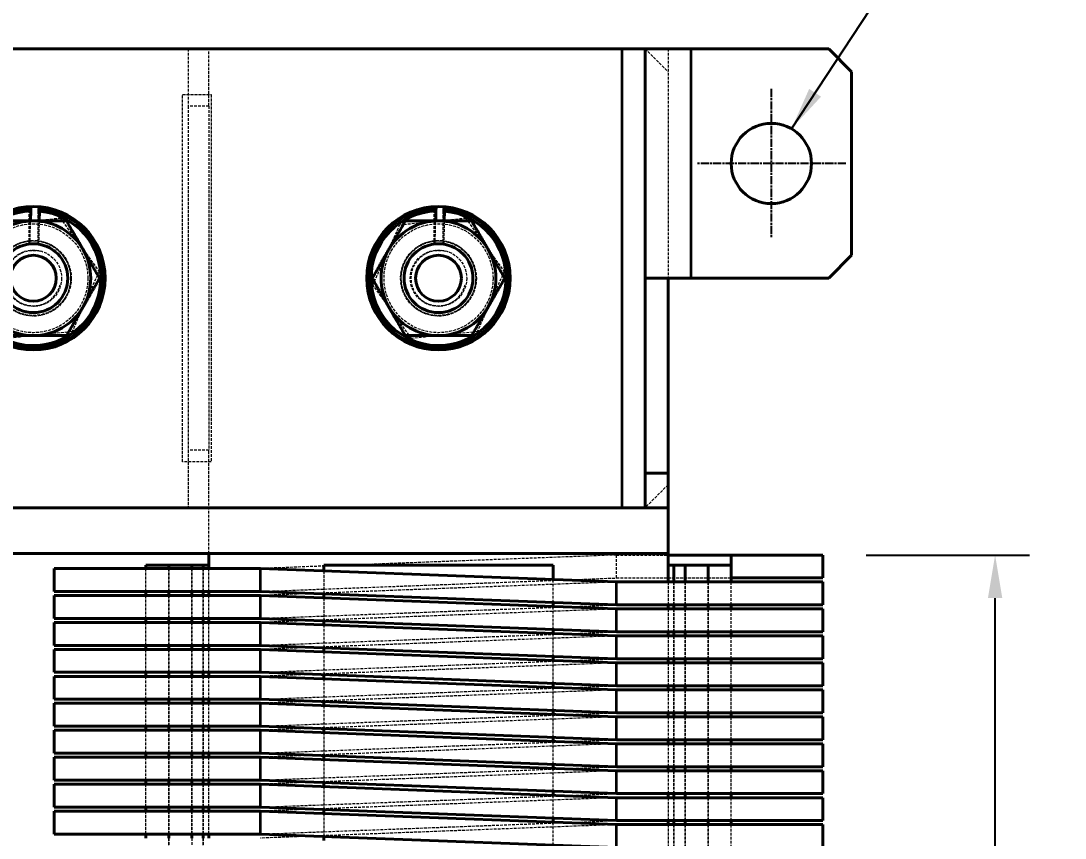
# Model space of a CAD drawing. Header units: millimetres. Extents: x 0 to 630, y 0 to 446.
# Drawn here: x 215.1 to 306, y 214.6 to 285.9 of the extents above; entities that cross this region are included whole.
import ezdxf

# ---------------------------------------------------------------- set-up
doc = ezdxf.new("R2010")
doc.units = ezdxf.units.MM
doc.header["$LTSCALE"] = 1.5
doc.linetypes.add('CHAIN', pattern=[0.7087, 0.4724, -0.0591, 0.1181, -0.0591])
doc.linetypes.add('DASHED', pattern=[0.2067, 0.1654, -0.0413])
for name, color, linetype, lineweight, true_color in [('가려진 것(ISO)', 2, 'DASHED', 18, 0xffff00), ('가려진 좁은 것(ISO)', 2, 'DASHED', 18, 0xffff00), ('가시적인 것(ISO)', 3, 'Continuous', 40, 0x00ff00), ('가시적인 좁은 것(ISO)', 3, 'Continuous', 35, 0x00ff00), ('기호(ISO)', 5, 'Continuous', 25, 0x0000ff), ('중심 표식(ISO)', 1, 'Continuous', 25, 0xff0000), ('치수(ISO)', 2, 'Continuous', 25, 0xffff00)]:
    doc.layers.add(name, color=color, linetype=linetype, lineweight=lineweight, true_color=true_color)
doc.styles.add('치수 텍스트_PSTEK_POSCO', font='isocp.shx')
doc.dimstyles.new('치수_PSTEK_POSCO', dxfattribs={"dimscale": 1.5, "dimtxt": 3.5, "dimasz": 2.5, "dimexe": 2, "dimexo": 2.5, "dimgap": 1, "dimtad": 1, "dimrnd": 1e-08, "dimdsep": 46, "dimtxsty": '치수 텍스트_PSTEK_POSCO', "dimcen": 0.09, "dimdle": 10, "dimclrd": 7, "dimclre": 7, "dimclrt": 2, "dimadec": 1, "dimazin": 2, "dimtfac": 1, "dimtmove": 0, "dimatfit": 3, "dimfxl": 1, "dimtolj": 1, "dimlwd": -1, "dimlwe": -1, "dimarcsym": 0})
doc.dimstyles.new('치수_PSTEK_POSCO$7', dxfattribs={"dimscale": 1.5, "dimtxt": 3.5, "dimasz": 2.5, "dimexe": 2, "dimexo": 2.5, "dimgap": 1, "dimtad": 1, "dimrnd": 1e-08, "dimdsep": 46, "dimtxsty": '치수 텍스트_PSTEK_POSCO', "dimcen": 0.09, "dimdle": 10, "dimclrd": 7, "dimclre": 7, "dimclrt": 2, "dimadec": 1, "dimazin": 2, "dimtfac": 1, "dimtmove": 0, "dimatfit": 3, "dimfxl": 1, "dimtolj": 1, "dimlwd": -1, "dimlwe": -1, "dimarcsym": 0})

# ---------------------------------------------------------------- blocks, each defined once
blk = doc.blocks.new('*D40')
at = {"layer": 'Defpoints', "color": 0, "transparency": 16777216}
for p in [(284.949, 239.319), (299.949, 239.319), (225.949, 137.444)]:
    blk.add_point(p, dxfattribs=at)
at = {"layer": '치수(ISO)', "color": 7, "transparency": 16777216}
for p, q in [((288.699, 239.319), (302.949, 239.319)), ((299.949, 141.194), (299.949, 235.569)), ((229.699, 137.444), (302.949, 137.444))]:
    blk.add_line(p, q, dxfattribs=at)
for points in [[(299.324, 235.569), (300.574, 235.569), (299.949, 239.319)], [(299.324, 141.194), (300.574, 141.194), (299.949, 137.444)]]:
    blk.add_solid(points, dxfattribs=at)
at = {"layer": '치수(ISO)', "color": 2, "transparency": 16777216, "insert": (295.824, 180.244), "char_height": 5.25, "attachment_point": 4, "rotation": 90, "style": '치수 텍스트_PSTEK_POSCO'}
blk.add_mtext('\\A1;101.88', dxfattribs=at)

msp = doc.modelspace()

# ---------------------------------------------------------------- linework, layer by layer
at = {"layer": '가려진 것(ISO)'}
for p, q in [((229.649, 283.444), (229.649, 278.444)), ((231.449, 278.444), (231.449, 283.444)), ((215.778, 269.307), (215.778, 269.532)), ((216.528, 269.532), (216.528, 269.306)), ((251.078, 269.307), (251.078, 269.532)), ((251.828, 269.532), (251.828, 269.306)), ((212.776, 268.1), (218.496, 268.693)), ((215.776, 266.697), (215.778, 269.307)), ((215.859, 266.706), (215.905, 268.444)), ((216.528, 269.306), (216.526, 266.697)), ((216.655, 268.444), (216.609, 266.686)), ((218.496, 268.693), (221.869, 264.036)), ((248.076, 268.1), (253.796, 268.693)), ((251.076, 266.697), (251.078, 269.307)), ((251.159, 266.706), (251.205, 268.444)), ((251.828, 269.306), (251.826, 266.697)), ((251.955, 268.444), (251.909, 266.686)), ((253.796, 268.693), (257.169, 264.036)), ((245.73, 262.851), (248.076, 268.1)), ((221.869, 264.036), (219.522, 258.787)), ((257.169, 264.036), (254.822, 258.787)), ((249.103, 258.194), (245.73, 262.851)), ((219.522, 258.787), (213.803, 258.194)), ((254.822, 258.787), (249.103, 258.194)), ((229.649, 248.444), (229.649, 243.444)), ((231.449, 239.444), (231.449, 248.444)), ((227.949, 238.144), (227.949, 236.144)), ((227.949, 236.144), (227.949, 238.144)), ((229.949, 238.144), (229.949, 236.144)), ((229.949, 236.144), (229.949, 238.144)), ((230.949, 238.144), (230.949, 236.144)), ((230.949, 236.144), (230.949, 238.144)), ((231.449, 236.144), (231.449, 238.144)), ((241.449, 237.935), (241.449, 235.935)), ((261.449, 235.177), (261.449, 237.177)), ((271.449, 236.969), (271.449, 234.969)), ((271.949, 234.969), (271.949, 236.969)), ((271.949, 236.969), (271.949, 234.969)), ((272.949, 234.969), (272.949, 236.969)), ((272.949, 236.969), (272.949, 234.969)), ((274.949, 236.969), (274.949, 234.969)), ((274.949, 234.969), (274.949, 236.969)), ((227.949, 235.794), (227.949, 233.794)), ((227.949, 233.794), (227.949, 235.794)), ((229.949, 235.794), (229.949, 233.794)), ((229.949, 233.794), (229.949, 235.794)), ((230.949, 235.794), (230.949, 233.794)), ((230.949, 233.794), (230.949, 235.794)), ((231.449, 233.794), (231.449, 235.794)), ((241.449, 235.585), (241.449, 233.585)), ((261.449, 232.827), (261.449, 234.827)), ((271.449, 234.619), (271.449, 232.619)), ((271.949, 232.619), (271.949, 234.619)), ((271.949, 234.619), (271.949, 232.619)), ((272.949, 232.619), (272.949, 234.619)), ((272.949, 234.619), (272.949, 232.619)), ((274.949, 234.619), (274.949, 232.619)), ((274.949, 232.619), (274.949, 234.619)), ((227.949, 233.444), (227.949, 231.444)), ((227.949, 231.444), (227.949, 233.444)), ((229.949, 233.444), (229.949, 231.444)), ((229.949, 231.444), (229.949, 233.444)), ((230.949, 233.444), (230.949, 231.444)), ((230.949, 231.444), (230.949, 233.444)), ((231.449, 231.444), (231.449, 233.444)), ((241.449, 233.235), (241.449, 231.235)), ((261.449, 230.477), (261.449, 232.477)), ((271.449, 232.269), (271.449, 230.269)), ((271.949, 230.269), (271.949, 232.269)), ((271.949, 232.269), (271.949, 230.269)), ((272.949, 230.269), (272.949, 232.269)), ((272.949, 232.269), (272.949, 230.269)), ((274.949, 232.269), (274.949, 230.269)), ((274.949, 230.269), (274.949, 232.269)), ((227.949, 231.094), (227.949, 229.094)), ((227.949, 229.094), (227.949, 231.094)), ((229.949, 231.094), (229.949, 229.094)), ((229.949, 229.094), (229.949, 231.094)), ((230.949, 231.094), (230.949, 229.094)), ((230.949, 229.094), (230.949, 231.094)), ((231.449, 229.094), (231.449, 231.094)), ((241.449, 230.885), (241.449, 228.885)), ((261.449, 228.127), (261.449, 230.127)), ((271.449, 229.919), (271.449, 227.919)), ((271.949, 227.919), (271.949, 229.919)), ((271.949, 229.919), (271.949, 227.919)), ((272.949, 227.919), (272.949, 229.919)), ((272.949, 229.919), (272.949, 227.919)), ((274.949, 229.919), (274.949, 227.919)), ((274.949, 227.919), (274.949, 229.919)), ((227.949, 228.744), (227.949, 226.744)), ((227.949, 226.744), (227.949, 228.744)), ((229.949, 228.744), (229.949, 226.744)), ((229.949, 226.744), (229.949, 228.744)), ((230.949, 228.744), (230.949, 226.744)), ((230.949, 226.744), (230.949, 228.744)), ((231.449, 226.744), (231.449, 228.744)), ((241.449, 228.535), (241.449, 226.535)), ((261.449, 225.777), (261.449, 227.777)), ((271.449, 227.569), (271.449, 225.569)), ((271.949, 225.569), (271.949, 227.569)), ((271.949, 227.569), (271.949, 225.569)), ((272.949, 225.569), (272.949, 227.569)), ((272.949, 227.569), (272.949, 225.569)), ((274.949, 227.569), (274.949, 225.569)), ((274.949, 225.569), (274.949, 227.569)), ((227.949, 226.394), (227.949, 224.394)), ((227.949, 224.394), (227.949, 226.394)), ((229.949, 226.394), (229.949, 224.394)), ((229.949, 224.394), (229.949, 226.394)), ((230.949, 226.394), (230.949, 224.394)), ((230.949, 224.394), (230.949, 226.394)), ((231.449, 224.394), (231.449, 226.394)), ((241.449, 226.185), (241.449, 224.185)), ((261.449, 223.427), (261.449, 225.427)), ((271.449, 225.219), (271.449, 223.219)), ((271.949, 223.219), (271.949, 225.219)), ((271.949, 225.219), (271.949, 223.219)), ((272.949, 223.219), (272.949, 225.219)), ((272.949, 225.219), (272.949, 223.219)), ((274.949, 225.219), (274.949, 223.219)), ((274.949, 223.219), (274.949, 225.219)), ((227.949, 224.044), (227.949, 222.044)), ((227.949, 222.044), (227.949, 224.044)), ((229.949, 224.044), (229.949, 222.044)), ((229.949, 222.044), (229.949, 224.044)), ((230.949, 224.044), (230.949, 222.044)), ((230.949, 222.044), (230.949, 224.044)), ((231.449, 222.044), (231.449, 224.044)), ((241.449, 223.835), (241.449, 221.835)), ((261.449, 221.077), (261.449, 223.077)), ((271.449, 222.869), (271.449, 220.869)), ((271.949, 220.869), (271.949, 222.869)), ((271.949, 222.869), (271.949, 220.869)), ((272.949, 220.869), (272.949, 222.869)), ((272.949, 222.869), (272.949, 220.869)), ((274.949, 222.869), (274.949, 220.869)), ((274.949, 220.869), (274.949, 222.869)), ((227.949, 221.694), (227.949, 219.694)), ((227.949, 219.694), (227.949, 221.694)), ((229.949, 221.694), (229.949, 219.694)), ((229.949, 219.694), (229.949, 221.694)), ((230.949, 221.694), (230.949, 219.694)), ((230.949, 219.694), (230.949, 221.694)), ((231.449, 219.694), (231.449, 221.694)), ((241.449, 221.485), (241.449, 219.485)), ((261.449, 218.727), (261.449, 220.727)), ((271.449, 220.519), (271.449, 218.519)), ((271.949, 218.519), (271.949, 220.519)), ((271.949, 220.519), (271.949, 218.519)), ((272.949, 218.519), (272.949, 220.519)), ((272.949, 220.519), (272.949, 218.519)), ((274.949, 220.519), (274.949, 218.519)), ((274.949, 218.519), (274.949, 220.519)), ((227.949, 219.344), (227.949, 217.344)), ((227.949, 217.344), (227.949, 219.344)), ((229.949, 219.344), (229.949, 217.344)), ((229.949, 217.344), (229.949, 219.344)), ((230.949, 219.344), (230.949, 217.344)), ((230.949, 217.344), (230.949, 219.344)), ((231.449, 217.344), (231.449, 219.344)), ((241.449, 219.135), (241.449, 217.135)), ((261.449, 216.377), (261.449, 218.377)), ((271.449, 218.169), (271.449, 216.169)), ((271.949, 216.169), (271.949, 218.169)), ((271.949, 218.169), (271.949, 216.169)), ((272.949, 216.169), (272.949, 218.169)), ((272.949, 218.169), (272.949, 216.169)), ((274.949, 218.169), (274.949, 216.169)), ((274.949, 216.169), (274.949, 218.169)), ((227.949, 216.994), (227.949, 214.994)), ((227.949, 214.994), (227.949, 216.994)), ((229.949, 216.994), (229.949, 214.994)), ((229.949, 214.994), (229.949, 216.994)), ((230.949, 216.994), (230.949, 214.994)), ((230.949, 214.994), (230.949, 216.994)), ((231.449, 214.994), (231.449, 216.994)), ((241.449, 216.785), (241.449, 214.785)), ((261.449, 214.027), (261.449, 216.027)), ((271.449, 215.819), (271.449, 213.819)), ((271.949, 213.819), (271.949, 215.819)), ((271.949, 215.819), (271.949, 213.819)), ((272.949, 213.819), (272.949, 215.819)), ((272.949, 215.819), (272.949, 213.819)), ((274.949, 215.819), (274.949, 213.819)), ((274.949, 213.819), (274.949, 215.819)), ((227.949, 214.644), (227.949, 212.644)), ((227.949, 212.644), (227.949, 214.644)), ((229.949, 214.644), (229.949, 212.644)), ((230.949, 214.644), (230.949, 212.644)), ((230.949, 212.644), (230.949, 214.644))]:
    msp.add_line(p, q, dxfattribs=at)
at = {"layer": '가려진 것(ISO)', "color": 5, "true_color": 0x0000ff}
for p, q in [((269.449, 283.444), (271.449, 281.444)), ((271.449, 283.444), (271.449, 263.444)), ((271.449, 245.444), (269.449, 243.444))]:
    msp.add_line(p, q, dxfattribs=at)
at = {"layer": '가려진 것(ISO)', "color": 4, "true_color": 0x00ffff}
for p, q in [((229.149, 279.444), (231.649, 279.444)), ((229.149, 247.444), (229.149, 279.444)), ((231.649, 279.444), (231.649, 247.444)), ((229.649, 278.444), (229.649, 248.444)), ((231.449, 278.444), (229.649, 278.444)), ((231.449, 278.444), (231.449, 248.444)), ((231.449, 248.444), (229.649, 248.444)), ((231.649, 247.444), (229.149, 247.444))]:
    msp.add_line(p, q, dxfattribs=at)
at = {"layer": '가려진 것(ISO)', "color": 1, "true_color": 0xff0000}
for p, q in [((266.949, 239.319), (235.949, 238.144)), ((266.949, 239.319), (271.449, 239.319)), ((225.949, 236.144), (225.949, 238.144)), ((235.949, 236.144), (266.949, 237.319)), ((266.949, 236.969), (235.949, 235.794)), ((266.949, 237.319), (276.949, 237.319)), ((276.949, 234.969), (276.949, 236.969)), ((225.949, 233.794), (225.949, 235.794)), ((235.949, 233.794), (266.949, 234.969)), ((266.949, 234.619), (235.949, 233.444)), ((276.949, 232.619), (276.949, 234.619)), ((225.949, 231.444), (225.949, 233.444)), ((235.949, 231.444), (266.949, 232.619)), ((266.949, 232.269), (235.949, 231.094)), ((276.949, 230.269), (276.949, 232.269)), ((225.949, 229.094), (225.949, 231.094)), ((235.949, 229.094), (266.949, 230.269)), ((266.949, 229.919), (235.949, 228.744)), ((276.949, 227.919), (276.949, 229.919)), ((225.949, 226.744), (225.949, 228.744)), ((235.949, 226.744), (266.949, 227.919)), ((266.949, 227.569), (235.949, 226.394)), ((276.949, 225.569), (276.949, 227.569)), ((225.949, 224.394), (225.949, 226.394)), ((235.949, 224.394), (266.949, 225.569)), ((266.949, 225.219), (235.949, 224.044)), ((276.949, 223.219), (276.949, 225.219)), ((225.949, 222.044), (225.949, 224.044)), ((235.949, 222.044), (266.949, 223.219)), ((266.949, 222.869), (235.949, 221.694)), ((276.949, 220.869), (276.949, 222.869)), ((225.949, 219.694), (225.949, 221.694)), ((235.949, 219.694), (266.949, 220.869)), ((266.949, 220.519), (235.949, 219.344)), ((276.949, 218.519), (276.949, 220.519)), ((225.949, 217.344), (225.949, 219.344)), ((235.949, 217.344), (266.949, 218.519)), ((266.949, 218.169), (235.949, 216.994)), ((276.949, 216.169), (276.949, 218.169)), ((225.949, 214.994), (225.949, 216.994)), ((235.949, 214.994), (266.949, 216.169)), ((266.949, 215.819), (235.949, 214.644)), ((276.949, 213.819), (276.949, 215.819))]:
    msp.add_line(p, q, dxfattribs=at)
at = {"layer": '가려진 것(ISO)'}
for centre, radius in [((216.149, 263.444), 4.75), ((251.449, 263.444), 4.75), ((216.149, 263.444), 3.3), ((216.149, 263.444), 3.25), ((251.449, 263.444), 3.3), ((251.449, 263.444), 3.25), ((216.149, 263.444), 3), ((216.149, 263.444), 2.458), ((251.449, 263.444), 3), ((251.449, 263.444), 2.458)]:
    msp.add_circle(centre, radius, dxfattribs=at)
for centre, radius, start, end in [((216.149, 263.444), 6.1, 84.97767, 86.44117), ((251.449, 263.444), 6.1, 84.97767, 86.44117), ((216.149, 263.444), 5.875, 84.84251, 86.30601), ((251.449, 263.444), 5.875, 84.84251, 86.30601), ((216.149, 263.444), 3.275, 95.07718, 81.92717), ((216.149, 263.444), 3.275, 81.92717, 83.39067), ((251.449, 263.444), 3.275, 95.07718, 81.92717), ((251.449, 263.444), 3.275, 81.92717, 83.39067), ((216.149, 263.444), 3.05, 95.56461, 81.43974), ((216.149, 263.444), 2.401, 75.91441, 345.91441), ((216.149, 263.444), 3.05, 81.43974, 82.90324), ((251.449, 263.444), 3.05, 95.56461, 81.43974), ((251.449, 263.444), 2.401, 75.91441, 345.91441), ((251.449, 263.444), 3.05, 81.43974, 82.90324)]:
    msp.add_arc(centre, radius, start, end, dxfattribs=at)
for points, weights in [([(215.776, 266.471), (215.776, 266.58), (215.776, 266.697)], [1, 1.00064237711, 1]), ([(215.853, 266.479), (215.856, 266.588), (215.859, 266.706)], [1, 1.00064237701, 1]), ([(216.526, 266.697), (216.526, 266.579), (216.526, 266.47)], [1, 1.00064237711, 1]), ([(216.609, 266.686), (216.606, 266.569), (216.603, 266.46)], [1, 1.00064237701, 1]), ([(251.076, 266.471), (251.076, 266.58), (251.076, 266.697)], [1, 1.00064237711, 1]), ([(251.153, 266.479), (251.156, 266.588), (251.159, 266.706)], [1, 1.00064237701, 1]), ([(251.826, 266.697), (251.826, 266.579), (251.826, 266.47)], [1, 1.00064237711, 1]), ([(251.909, 266.686), (251.906, 266.569), (251.903, 266.46)], [1, 1.00064237701, 1])]:
    msp.add_rational_spline(points, weights, degree=2, dxfattribs=at)
at = {"layer": '가려진 좁은 것(ISO)', "color": 1, "true_color": 0xff0000}
msp.add_line((266.949, 237.319), (266.949, 239.319), dxfattribs=at)
at = {"layer": '가시적인 것(ISO)', "color": 5, "true_color": 0x0000ff}
for p, q in [((164.849, 283.444), (267.449, 283.444)), ((269.449, 283.444), (267.449, 283.444)), ((273.449, 283.444), (269.449, 283.444)), ((269.449, 263.444), (269.449, 283.444)), ((273.449, 283.444), (285.449, 283.444)), ((285.449, 283.444), (287.449, 281.444)), ((287.449, 281.444), (287.449, 265.444)), ((287.449, 265.444), (285.449, 263.444)), ((273.449, 263.444), (269.449, 263.444)), ((269.449, 246.444), (269.449, 263.444)), ((271.449, 263.444), (271.449, 246.444)), ((273.449, 263.444), (285.449, 263.444)), ((269.449, 246.444), (269.449, 243.444)), ((271.449, 246.444), (269.449, 246.444)), ((271.449, 243.444), (271.449, 246.444)), ((267.449, 243.444), (164.849, 243.444)), ((269.449, 243.444), (267.449, 243.444)), ((269.449, 243.444), (271.449, 243.444))]:
    msp.add_line(p, q, dxfattribs=at)
at = {"layer": '가시적인 것(ISO)'}
for p, q in [((215.928, 269.314), (215.934, 269.54)), ((216.683, 269.52), (216.677, 269.295)), ((251.228, 269.314), (251.234, 269.54)), ((251.983, 269.52), (251.977, 269.295)), ((215.905, 268.444), (215.928, 269.314)), ((216.677, 269.295), (216.655, 268.444)), ((251.205, 268.444), (251.228, 269.314)), ((251.977, 269.295), (251.955, 268.444)), ((231.449, 238.144), (231.449, 239.444)), ((271.449, 239.444), (271.449, 236.969)), ((225.949, 238.144), (225.949, 238.444)), ((225.949, 238.444), (227.949, 238.444)), ((227.949, 238.444), (227.949, 238.144)), ((227.949, 238.144), (227.949, 238.444)), ((227.949, 238.444), (229.949, 238.444)), ((229.949, 238.444), (229.949, 238.144)), ((229.949, 238.144), (229.949, 238.444)), ((229.949, 238.444), (230.949, 238.444)), ((230.949, 238.444), (230.949, 238.144)), ((230.949, 238.144), (230.949, 238.444)), ((230.949, 238.444), (231.449, 238.444)), ((261.449, 238.444), (241.449, 238.444)), ((241.449, 238.444), (241.449, 237.935)), ((261.449, 237.177), (261.449, 238.444)), ((271.949, 238.444), (271.449, 238.444)), ((272.949, 238.444), (271.949, 238.444)), ((271.949, 236.969), (271.949, 238.444)), ((271.949, 238.444), (271.949, 236.969)), ((274.949, 238.444), (272.949, 238.444)), ((272.949, 236.969), (272.949, 238.444)), ((272.949, 238.444), (272.949, 236.969)), ((274.949, 238.444), (274.949, 236.969)), ((276.949, 238.444), (274.949, 238.444)), ((274.949, 236.969), (274.949, 238.444)), ((276.949, 237.319), (276.949, 236.969)), ((225.949, 235.794), (225.949, 236.144)), ((227.949, 236.144), (227.949, 235.794)), ((227.949, 235.794), (227.949, 236.144)), ((229.949, 236.144), (229.949, 235.794)), ((229.949, 235.794), (229.949, 236.144)), ((230.949, 236.144), (230.949, 235.794)), ((230.949, 235.794), (230.949, 236.144)), ((231.449, 235.794), (231.449, 236.144)), ((241.449, 235.935), (241.449, 235.585)), ((261.449, 234.827), (261.449, 235.177)), ((271.449, 234.969), (271.449, 234.619)), ((271.949, 234.619), (271.949, 234.969)), ((271.949, 234.969), (271.949, 234.619)), ((272.949, 234.619), (272.949, 234.969)), ((272.949, 234.969), (272.949, 234.619)), ((274.949, 234.969), (274.949, 234.619)), ((274.949, 234.619), (274.949, 234.969)), ((276.949, 234.969), (276.949, 234.619)), ((225.949, 233.444), (225.949, 233.794)), ((227.949, 233.794), (227.949, 233.444)), ((227.949, 233.444), (227.949, 233.794)), ((229.949, 233.794), (229.949, 233.444)), ((229.949, 233.444), (229.949, 233.794)), ((230.949, 233.794), (230.949, 233.444)), ((230.949, 233.444), (230.949, 233.794)), ((231.449, 233.444), (231.449, 233.794)), ((241.449, 233.585), (241.449, 233.235)), ((261.449, 232.477), (261.449, 232.827)), ((271.449, 232.619), (271.449, 232.269)), ((271.949, 232.269), (271.949, 232.619)), ((271.949, 232.619), (271.949, 232.269)), ((272.949, 232.269), (272.949, 232.619)), ((272.949, 232.619), (272.949, 232.269)), ((274.949, 232.619), (274.949, 232.269)), ((274.949, 232.269), (274.949, 232.619)), ((276.949, 232.619), (276.949, 232.269)), ((225.949, 231.094), (225.949, 231.444)), ((227.949, 231.444), (227.949, 231.094)), ((227.949, 231.094), (227.949, 231.444)), ((229.949, 231.444), (229.949, 231.094)), ((229.949, 231.094), (229.949, 231.444)), ((230.949, 231.444), (230.949, 231.094)), ((230.949, 231.094), (230.949, 231.444)), ((231.449, 231.094), (231.449, 231.444)), ((241.449, 231.235), (241.449, 230.885)), ((261.449, 230.127), (261.449, 230.477)), ((271.449, 230.269), (271.449, 229.919)), ((271.949, 229.919), (271.949, 230.269)), ((271.949, 230.269), (271.949, 229.919)), ((272.949, 229.919), (272.949, 230.269)), ((272.949, 230.269), (272.949, 229.919)), ((274.949, 230.269), (274.949, 229.919)), ((274.949, 229.919), (274.949, 230.269)), ((276.949, 230.269), (276.949, 229.919)), ((225.949, 228.744), (225.949, 229.094)), ((227.949, 229.094), (227.949, 228.744)), ((227.949, 228.744), (227.949, 229.094)), ((229.949, 229.094), (229.949, 228.744)), ((229.949, 228.744), (229.949, 229.094)), ((230.949, 229.094), (230.949, 228.744)), ((230.949, 228.744), (230.949, 229.094)), ((231.449, 228.744), (231.449, 229.094)), ((241.449, 228.885), (241.449, 228.535)), ((261.449, 227.777), (261.449, 228.127)), ((271.449, 227.919), (271.449, 227.569)), ((271.949, 227.569), (271.949, 227.919)), ((271.949, 227.919), (271.949, 227.569)), ((272.949, 227.569), (272.949, 227.919)), ((272.949, 227.919), (272.949, 227.569)), ((274.949, 227.919), (274.949, 227.569)), ((274.949, 227.569), (274.949, 227.919)), ((276.949, 227.919), (276.949, 227.569)), ((225.949, 226.394), (225.949, 226.744)), ((227.949, 226.744), (227.949, 226.394)), ((227.949, 226.394), (227.949, 226.744)), ((229.949, 226.744), (229.949, 226.394)), ((229.949, 226.394), (229.949, 226.744)), ((230.949, 226.744), (230.949, 226.394)), ((230.949, 226.394), (230.949, 226.744)), ((231.449, 226.394), (231.449, 226.744)), ((241.449, 226.535), (241.449, 226.185)), ((261.449, 225.427), (261.449, 225.777)), ((271.449, 225.569), (271.449, 225.219)), ((271.949, 225.219), (271.949, 225.569)), ((271.949, 225.569), (271.949, 225.219)), ((272.949, 225.219), (272.949, 225.569)), ((272.949, 225.569), (272.949, 225.219)), ((274.949, 225.569), (274.949, 225.219)), ((274.949, 225.219), (274.949, 225.569)), ((276.949, 225.569), (276.949, 225.219)), ((225.949, 224.044), (225.949, 224.394)), ((227.949, 224.394), (227.949, 224.044)), ((227.949, 224.044), (227.949, 224.394)), ((229.949, 224.394), (229.949, 224.044)), ((229.949, 224.044), (229.949, 224.394)), ((230.949, 224.394), (230.949, 224.044)), ((230.949, 224.044), (230.949, 224.394)), ((231.449, 224.044), (231.449, 224.394)), ((241.449, 224.185), (241.449, 223.835)), ((261.449, 223.077), (261.449, 223.427)), ((271.449, 223.219), (271.449, 222.869)), ((271.949, 222.869), (271.949, 223.219)), ((271.949, 223.219), (271.949, 222.869)), ((272.949, 222.869), (272.949, 223.219)), ((272.949, 223.219), (272.949, 222.869)), ((274.949, 223.219), (274.949, 222.869)), ((274.949, 222.869), (274.949, 223.219)), ((276.949, 223.219), (276.949, 222.869)), ((225.949, 221.694), (225.949, 222.044)), ((227.949, 222.044), (227.949, 221.694)), ((227.949, 221.694), (227.949, 222.044)), ((229.949, 222.044), (229.949, 221.694)), ((229.949, 221.694), (229.949, 222.044)), ((230.949, 222.044), (230.949, 221.694)), ((230.949, 221.694), (230.949, 222.044)), ((231.449, 221.694), (231.449, 222.044)), ((241.449, 221.835), (241.449, 221.485)), ((261.449, 220.727), (261.449, 221.077)), ((271.449, 220.869), (271.449, 220.519)), ((271.949, 220.519), (271.949, 220.869)), ((271.949, 220.869), (271.949, 220.519)), ((272.949, 220.519), (272.949, 220.869)), ((272.949, 220.869), (272.949, 220.519)), ((274.949, 220.869), (274.949, 220.519)), ((274.949, 220.519), (274.949, 220.869)), ((276.949, 220.869), (276.949, 220.519)), ((225.949, 219.344), (225.949, 219.694)), ((227.949, 219.694), (227.949, 219.344)), ((227.949, 219.344), (227.949, 219.694)), ((229.949, 219.694), (229.949, 219.344)), ((229.949, 219.344), (229.949, 219.694)), ((230.949, 219.694), (230.949, 219.344)), ((230.949, 219.344), (230.949, 219.694)), ((231.449, 219.344), (231.449, 219.694)), ((241.449, 219.485), (241.449, 219.135)), ((261.449, 218.377), (261.449, 218.727)), ((271.449, 218.519), (271.449, 218.169)), ((271.949, 218.169), (271.949, 218.519)), ((271.949, 218.519), (271.949, 218.169)), ((272.949, 218.169), (272.949, 218.519)), ((272.949, 218.519), (272.949, 218.169)), ((274.949, 218.519), (274.949, 218.169)), ((274.949, 218.169), (274.949, 218.519)), ((276.949, 218.519), (276.949, 218.169)), ((225.949, 216.994), (225.949, 217.344)), ((227.949, 217.344), (227.949, 216.994)), ((227.949, 216.994), (227.949, 217.344)), ((229.949, 217.344), (229.949, 216.994)), ((229.949, 216.994), (229.949, 217.344)), ((230.949, 217.344), (230.949, 216.994)), ((230.949, 216.994), (230.949, 217.344)), ((231.449, 216.994), (231.449, 217.344)), ((241.449, 217.135), (241.449, 216.785)), ((261.449, 216.027), (261.449, 216.377)), ((271.449, 216.169), (271.449, 215.819)), ((271.949, 215.819), (271.949, 216.169)), ((271.949, 216.169), (271.949, 215.819)), ((272.949, 215.819), (272.949, 216.169)), ((272.949, 216.169), (272.949, 215.819)), ((274.949, 216.169), (274.949, 215.819)), ((274.949, 215.819), (274.949, 216.169)), ((276.949, 216.169), (276.949, 215.819)), ((225.949, 214.644), (225.949, 214.994)), ((227.949, 214.994), (227.949, 214.644)), ((227.949, 214.644), (227.949, 214.994)), ((229.949, 214.994), (229.949, 214.644)), ((229.949, 214.644), (229.949, 214.994)), ((230.949, 214.994), (230.949, 214.644)), ((230.949, 214.644), (230.949, 214.994)), ((231.449, 214.644), (231.449, 214.994)), ((241.449, 214.785), (241.449, 214.435))]:
    msp.add_line(p, q, dxfattribs=at)
at = {"layer": '가시적인 것(ISO)', "color": 4, "true_color": 0x00ffff}
for p, q in [((271.449, 239.444), (271.449, 243.444)), ((160.849, 239.444), (271.449, 239.444))]:
    msp.add_line(p, q, dxfattribs=at)
at = {"layer": '가시적인 것(ISO)', "color": 1, "true_color": 0xff0000}
for p, q in [((271.449, 239.319), (276.949, 239.319)), ((284.949, 239.319), (276.949, 239.319)), ((276.949, 239.319), (276.949, 237.319)), ((284.949, 237.319), (284.949, 239.319)), ((217.949, 236.144), (217.949, 238.144)), ((217.949, 238.144), (235.949, 238.144)), ((266.949, 236.969), (235.949, 238.144)), ((266.949, 236.969), (284.949, 236.969)), ((276.949, 237.319), (284.949, 237.319)), ((284.949, 234.969), (284.949, 236.969)), ((235.949, 236.144), (217.949, 236.144)), ((217.949, 233.794), (217.949, 235.794)), ((217.949, 235.794), (235.949, 235.794)), ((235.949, 236.144), (266.949, 234.969)), ((266.949, 234.619), (235.949, 235.794)), ((284.949, 234.969), (266.949, 234.969)), ((266.949, 234.619), (284.949, 234.619)), ((284.949, 232.619), (284.949, 234.619)), ((235.949, 233.794), (217.949, 233.794)), ((217.949, 231.444), (217.949, 233.444)), ((217.949, 233.444), (235.949, 233.444)), ((235.949, 233.794), (266.949, 232.619)), ((266.949, 232.269), (235.949, 233.444)), ((284.949, 232.619), (266.949, 232.619)), ((266.949, 232.269), (284.949, 232.269)), ((284.949, 230.269), (284.949, 232.269)), ((235.949, 231.444), (217.949, 231.444)), ((235.949, 231.444), (266.949, 230.269)), ((217.949, 229.094), (217.949, 231.094)), ((217.949, 231.094), (235.949, 231.094)), ((266.949, 229.919), (235.949, 231.094)), ((284.949, 230.269), (266.949, 230.269)), ((266.949, 229.919), (284.949, 229.919)), ((284.949, 227.919), (284.949, 229.919)), ((235.949, 229.094), (217.949, 229.094)), ((217.949, 226.744), (217.949, 228.744)), ((217.949, 228.744), (235.949, 228.744)), ((235.949, 229.094), (266.949, 227.919)), ((266.949, 227.569), (235.949, 228.744)), ((284.949, 227.919), (266.949, 227.919)), ((266.949, 227.569), (284.949, 227.569)), ((284.949, 225.569), (284.949, 227.569)), ((235.949, 226.744), (217.949, 226.744)), ((235.949, 226.744), (266.949, 225.569)), ((217.949, 224.394), (217.949, 226.394)), ((217.949, 226.394), (235.949, 226.394)), ((266.949, 225.219), (235.949, 226.394)), ((284.949, 225.569), (266.949, 225.569)), ((266.949, 225.219), (284.949, 225.219)), ((284.949, 223.219), (284.949, 225.219)), ((235.949, 224.394), (217.949, 224.394)), ((217.949, 222.044), (217.949, 224.044)), ((217.949, 224.044), (235.949, 224.044)), ((235.949, 224.394), (266.949, 223.219)), ((266.949, 222.869), (235.949, 224.044)), ((284.949, 223.219), (266.949, 223.219)), ((235.949, 222.044), (217.949, 222.044)), ((235.949, 222.044), (266.949, 220.869)), ((266.949, 222.869), (284.949, 222.869)), ((284.949, 220.869), (284.949, 222.869)), ((217.949, 219.694), (217.949, 221.694)), ((217.949, 221.694), (235.949, 221.694)), ((266.949, 220.519), (235.949, 221.694)), ((284.949, 220.869), (266.949, 220.869)), ((266.949, 220.519), (284.949, 220.519)), ((284.949, 218.519), (284.949, 220.519)), ((235.949, 219.694), (217.949, 219.694)), ((217.949, 217.344), (217.949, 219.344)), ((217.949, 219.344), (235.949, 219.344)), ((235.949, 219.694), (266.949, 218.519)), ((266.949, 218.169), (235.949, 219.344)), ((284.949, 218.519), (266.949, 218.519)), ((266.949, 218.169), (284.949, 218.169)), ((284.949, 216.169), (284.949, 218.169)), ((235.949, 217.344), (217.949, 217.344)), ((217.949, 214.994), (217.949, 216.994)), ((217.949, 216.994), (235.949, 216.994)), ((235.949, 217.344), (266.949, 216.169)), ((266.949, 215.819), (235.949, 216.994)), ((284.949, 216.169), (266.949, 216.169)), ((266.949, 215.819), (284.949, 215.819)), ((284.949, 213.819), (284.949, 215.819)), ((235.949, 214.994), (217.949, 214.994)), ((235.949, 214.994), (266.949, 213.819))]:
    msp.add_line(p, q, dxfattribs=at)
at = {"layer": '가시적인 것(ISO)', "color": 5, "true_color": 0x0000ff}
msp.add_circle((280.449, 273.444), 3.5, dxfattribs=at)
at = {"layer": '가시적인 것(ISO)'}
for centre, radius in [((216.149, 263.444), 6.25), ((251.449, 263.444), 6.25), ((216.149, 263.444), 3), ((251.449, 263.444), 3), ((216.149, 263.444), 2), ((251.449, 263.444), 2)]:
    msp.add_circle(centre, radius, dxfattribs=at)
for centre, radius, start, end in [((216.149, 263.444), 6.1, 92.02668, 84.97767), ((251.449, 263.444), 6.1, 92.02668, 84.97767), ((216.149, 263.444), 5.875, 92.16184, 84.84251), ((216.149, 263.444), 5, 90, 150), ((216.149, 263.444), 5, 30, 90), ((251.449, 263.444), 5.875, 92.16184, 84.84251), ((251.449, 263.444), 5, 90, 150), ((251.449, 263.444), 5, 30, 90), ((216.149, 263.444), 5, 330, 30), ((251.449, 263.444), 5, 150, 210), ((251.449, 263.444), 5, 330, 30), ((216.149, 263.444), 5, 210, 270), ((216.149, 263.444), 5, 270, 330), ((251.449, 263.444), 5, 210, 270), ((251.449, 263.444), 5, 270, 330)]:
    msp.add_arc(centre, radius, start, end, dxfattribs=at)
for points in [[(213.262, 268.444), (214.81, 268.444), (216.149, 268.444)], [(216.149, 268.444), (217.489, 268.444), (219.036, 268.444)], [(219.036, 268.444), (219.81, 267.104), (220.479, 265.944)], [(247.119, 265.944), (247.789, 267.104), (248.562, 268.444)], [(248.562, 268.444), (250.11, 268.444), (251.449, 268.444)], [(251.449, 268.444), (252.789, 268.444), (254.336, 268.444)], [(254.336, 268.444), (255.11, 267.104), (255.779, 265.944)], [(220.479, 265.944), (221.149, 264.783), (221.923, 263.444)], [(245.676, 263.444), (246.449, 264.783), (247.119, 265.944)], [(255.779, 265.944), (256.449, 264.783), (257.223, 263.444)], [(221.923, 263.444), (221.149, 262.104), (220.479, 260.944)], [(247.119, 260.944), (246.449, 262.104), (245.676, 263.444)], [(257.223, 263.444), (256.449, 262.104), (255.779, 260.944)], [(220.479, 260.944), (219.81, 259.783), (219.036, 258.444)], [(248.562, 258.444), (247.789, 259.783), (247.119, 260.944)], [(255.779, 260.944), (255.11, 259.783), (254.336, 258.444)], [(216.149, 258.444), (214.81, 258.444), (213.262, 258.444)], [(219.036, 258.444), (217.489, 258.444), (216.149, 258.444)], [(251.449, 258.444), (250.11, 258.444), (248.562, 258.444)], [(254.336, 258.444), (252.789, 258.444), (251.449, 258.444)]]:
    msp.add_rational_spline(points, [1, 1.0379548493, 1], degree=2, dxfattribs=at)
at = {"layer": '가시적인 좁은 것(ISO)', "color": 5, "true_color": 0x0000ff}
for p, q in [((267.449, 243.444), (267.449, 283.444)), ((273.449, 283.444), (273.449, 263.444))]:
    msp.add_line(p, q, dxfattribs=at)
at = {"layer": '가시적인 좁은 것(ISO)', "color": 1, "true_color": 0xff0000}
for p, q in [((235.949, 236.144), (235.949, 238.144)), ((266.949, 234.969), (266.949, 236.969)), ((235.949, 233.794), (235.949, 235.794)), ((266.949, 232.619), (266.949, 234.619)), ((235.949, 231.444), (235.949, 233.444)), ((266.949, 230.269), (266.949, 232.269)), ((235.949, 229.094), (235.949, 231.094)), ((266.949, 227.919), (266.949, 229.919)), ((235.949, 226.744), (235.949, 228.744)), ((266.949, 225.569), (266.949, 227.569)), ((235.949, 224.394), (235.949, 226.394)), ((266.949, 223.219), (266.949, 225.219)), ((235.949, 222.044), (235.949, 224.044)), ((266.949, 220.869), (266.949, 222.869)), ((235.949, 219.694), (235.949, 221.694)), ((266.949, 218.519), (266.949, 220.519)), ((235.949, 217.344), (235.949, 219.344)), ((266.949, 216.169), (266.949, 218.169)), ((235.949, 214.994), (235.949, 216.994)), ((266.949, 213.819), (266.949, 215.819))]:
    msp.add_line(p, q, dxfattribs=at)
at = {"layer": '중심 표식(ISO)', "linetype": 'CHAIN'}
for p, q in [((280.449, 279.944), (280.449, 266.944)), ((286.949, 273.444), (273.949, 273.444))]:
    msp.add_line(p, q, dxfattribs=at)

# ---------------------------------------------------------------- dimensions: what is measured, and where the dimension line sits
at = {"layer": '치수(ISO)', "color": 7}
dim = msp.add_linear_dim(base=(299.949250755, 239.318588525), p1=(225.949250755, 137.443588525), p2=(284.949250755, 239.318588525), angle=90, dimstyle='치수_PSTEK_POSCO', override={"dimdec": 2, "dimtp": 0, "dimtm": 0, "dimtdec": 2, "dimtofl": 0, "dimatfit": 1}, dxfattribs=at)
dim.commit()
dim.dimension.update_dxf_attribs({"geometry": '*D40', "text_midpoint": (299.949250755, 188.381088525), "dimtype": 160})

# ---------------------------------------------------------------- leaders
at = {"layer": '기호(ISO)', "color": 7, "annotation_type": 0, "has_hookline": 1, "hookline_direction": 0, "text_width": 8.955}
msp.add_leader([(282.199, 276.475), (291.843, 291.103), (295.593, 291.103)], dimstyle='치수_PSTEK_POSCO$7', override={"dimtad": 0}, dxfattribs=at)

doc.saveas('drawing.dxf')
